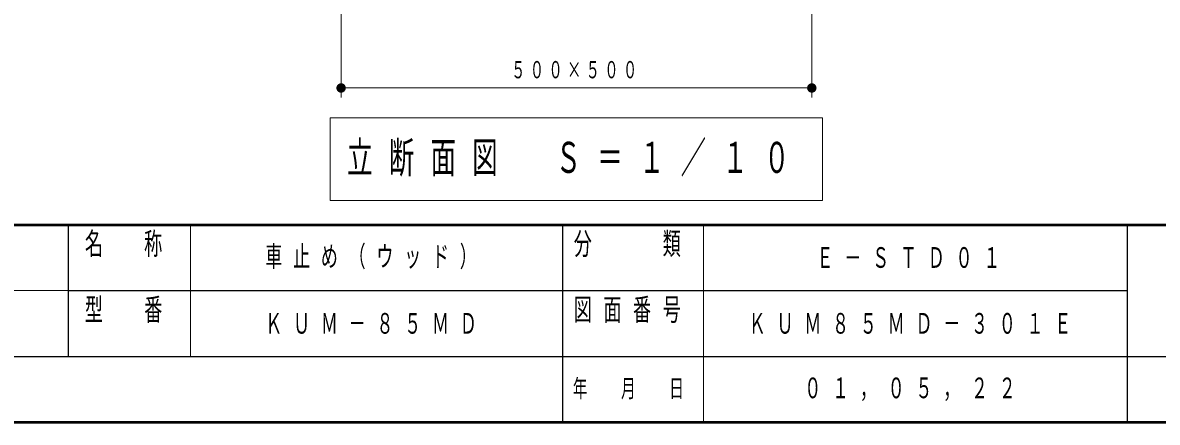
# Model space of a CAD drawing. Units: millimetres on the paper, scale 1:10. Extents: x -365 to 0, y -5 to 257.
# Drawn here: x -187.3 to -66.8, y 0 to 42.5 of the extents above; entities that cross this region are included whole.
import ezdxf

# ---------------------------------------------------------------- set-up
doc = ezdxf.new("R2010")
doc.units = ezdxf.units.MM
doc.layers.add('1_10', color=7, linetype='Continuous', lineweight=25)
doc.layers.add('NAKAMURA図枠', color=7, linetype='Continuous', lineweight=13)
doc.layers.add('99', color=7, linetype='Continuous')
doc.styles.add('ＭＳ ゴシック', font='')
doc.styles.get('ＭＳ ゴシック').set_extended_font_data('MS Gothic')

# ---------------------------------------------------------------- blocks, each defined once
blk = doc.blocks.new('filled_dot')
at = {"color": 0, "linetype": 'Continuous', "lineweight": -2, "const_width": 1.25}
blk.add_lwpolyline([(-0.625, 0, 1), (0.625, 0, 1)], format="xyb", close=True, dxfattribs=at)

msp = doc.modelspace()

# ---------------------------------------------------------------- linework, layer by layer
at = {"layer": '1_10', "lineweight": 13}
for p, q in [((-153.509, 52.961), (-153.509, 34.537)), ((-103.509, 52.961), (-103.509, 34.537)), ((-103.509, 35.537), (-153.509, 35.537)), ((-154.659, 32.361), (-154.659, 23.561)), ((-102.359, 32.361), (-154.659, 32.361)), ((-102.359, 23.561), (-102.359, 32.361)), ((-154.659, 23.561), (-102.359, 23.561))]:
    msp.add_line(p, q, dxfattribs=at)
at = {"layer": 'NAKAMURA図枠', "lineweight": 50}
for p, q in [((-365, 21), (0, 21)), ((-365, 0), (0, 0))]:
    msp.add_line(p, q, dxfattribs=at)
at = {"layer": 'NAKAMURA図枠', "lineweight": 25}
for p, q in [((-182.5, 21), (-182.5, 7)), ((-130, 21), (-130, 0)), ((-70, 21), (-70, 0)), ((-182.5, 14), (-70, 14)), ((-237.5, 7), (0, 7))]:
    msp.add_line(p, q, dxfattribs=at)
at = {"layer": 'NAKAMURA図枠'}
for p, q in [((-169.5, 21), (-169.5, 7)), ((-115, 21), (-115, 0)), ((-237.5, 14), (-182.5, 14))]:
    msp.add_line(p, q, dxfattribs=at)

# ---------------------------------------------------------------- block references
at = {"layer": '1_10', "lineweight": 13, "xscale": 0.4, "yscale": 0.4}
msp.add_blockref('filled_dot', (-153.509, 35.537), dxfattribs=at)
at = {"layer": '1_10', "lineweight": 13, "xscale": 0.4, "yscale": 0.4, "rotation": 180}
msp.add_blockref('filled_dot', (-103.509, 35.537), dxfattribs=at)

# ---------------------------------------------------------------- texts
at = {"layer": '1_10', "style": 'ＭＳ ゴシック'}
for s, insert, char_height, attachment_point in [('\\T1.32;\\W0.6;５００×５００', (-128.509, 36.537), 1.833, 8), ('\\T1.64;\\W0.6;立断面図\u3000Ｓ＝１／１０', (-128.509, 27.961), 3.299, 5)]:
    msp.add_mtext(s, dxfattribs=dict(at, insert=insert, char_height=char_height, attachment_point=attachment_point))
at = {"layer": '99', "char_height": 2.199, "style": 'ＭＳ ゴシック'}
for s, insert, attachment_point in [('\\T1.64;\\W0.6;車止め（ウッド）', (-149.75, 17.5), 5), ('\\T1.64;\\W0.6;Ｅ－ＳＴＤ０１', (-103, 17.5), 4), ('\\T1.64;\\W0.6;ＫＵＭ－８５ＭＤ', (-149.75, 10.5), 5), ('\\T1.64;\\W0.6;ＫＵＭ８５ＭＤ－３０１Ｅ', (-92.5, 10.5), 5), ('\\T1.64;\\W0.6;０１，０５，２２', (-92.5, 3.5), 5)]:
    msp.add_mtext(s, dxfattribs=dict(at, insert=insert, attachment_point=attachment_point))
at = {"layer": 'NAKAMURA図枠', "style": 'ＭＳ ゴシック'}
for s, insert, char_height, attachment_point in [('\\T1.64;\\W0.6;名\u3000称', (-176, 20.167), 2.346, 2), ('\\T1.64;\\W0.6;分\u3000\u3000類', (-122.5, 20.167), 2.346, 2), ('\\T1.64;\\W0.6;型\u3000番', (-176, 13.167), 2.346, 2), ('\\T1.64;\\W0.6;図面番号', (-122.5, 13.167), 2.346, 2), ('\\T1.64;\\W0.6;年\u3000月\u3000日', (-122.5, 3.5), 1.906, 5)]:
    msp.add_mtext(s, dxfattribs=dict(at, insert=insert, char_height=char_height, attachment_point=attachment_point))

doc.saveas('drawing.dxf')
